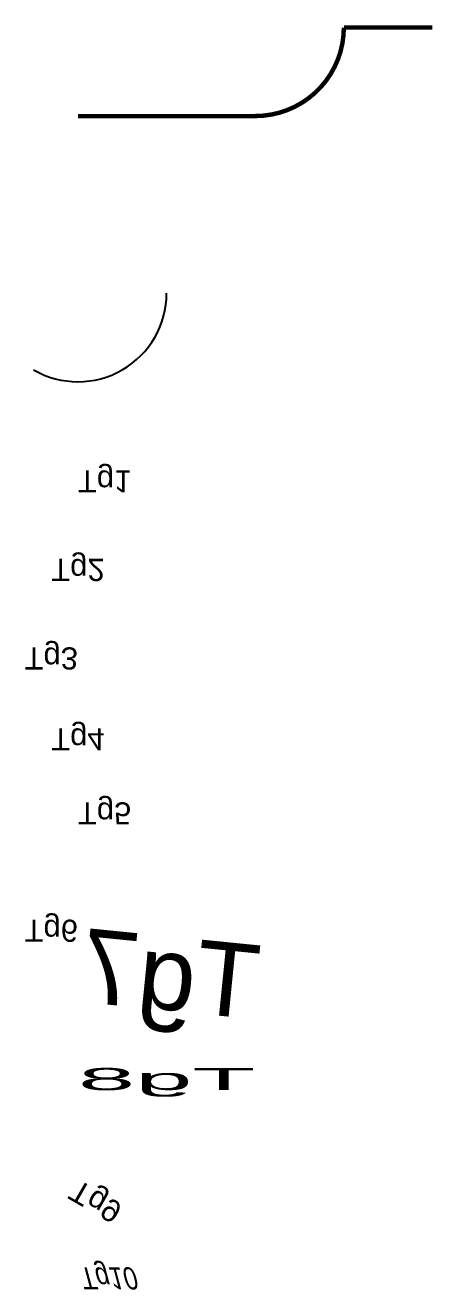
# Model space of a CAD drawing. Header units: millimetres. Extents: x -393 to 393, y -340 to 450.
# Drawn here: x -5.9 to 40.2, y 307.5 to 450.2 of the extents above; entities that cross this region are included whole.
import ezdxf
from ezdxf.enums import TextEntityAlignment as Align

# ---------------------------------------------------------------- set-up
doc = ezdxf.new("R2010")
doc.units = ezdxf.units.MM
doc.styles.get("Standard").update_dxf_attribs({"font": 'arial.ttf'})

msp = doc.modelspace()

# ---------------------------------------------------------------- linework, layer by layer
at = {"const_width": 0.5}
msp.add_lwpolyline([(0, 440), (20, 440, 0.414214), (30, 450), (40, 450)], format="xyb", dxfattribs=at)
msp.add_arc((0, 420), 10, 240, 0)

# ---------------------------------------------------------------- texts
at = {"text_generation_flag": 2}
for s, rotation, p in [('Tg1', 180, (0, 400)), ('Tg9', 150, (0, 320))]:
    msp.add_text(s, height=2.5, rotation=rotation, dxfattribs=at).set_placement(p)
msp.add_text('Tg2', height=2.5, rotation=180, dxfattribs=at).set_placement((0, 390), align=Align.CENTER)
msp.add_text('Tg3', height=2.5, rotation=180, dxfattribs=at).set_placement((0, 380), align=Align.RIGHT)
msp.add_text('Tg4', height=2.5, rotation=180, dxfattribs=at).set_placement((0, 370), align=Align.MIDDLE)
msp.add_text('Tg5', height=2.5, rotation=180, dxfattribs=at).set_placement((0, 360), align=Align.TOP_LEFT)
msp.add_text('Tg6', height=2.5, rotation=180, dxfattribs=at).set_placement((0, 350), align=Align.BOTTOM_RIGHT)
msp.add_text('Tg7', height=8.35, rotation=174.2894, dxfattribs=at).set_placement((0, 340), (20, 338), align=Align.ALIGNED)
at = {"text_generation_flag": 2, "width": 3.323321}
msp.add_text('Tg8', height=2.5, rotation=180, dxfattribs=at).set_placement((0, 330), (20, 330), align=Align.FIT)
at = {"oblique": 15, "text_generation_flag": 2, "width": 0.8}
msp.add_text('Tg10', height=2.5, rotation=180, dxfattribs=at).set_placement((0, 310))

doc.saveas('drawing.dxf')
